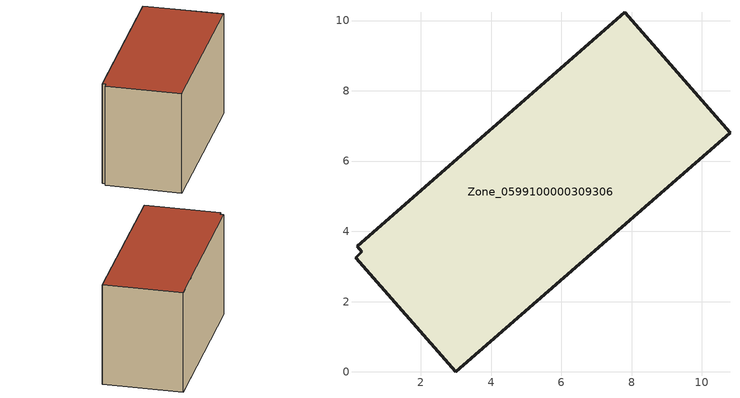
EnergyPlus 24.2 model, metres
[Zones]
Zone_0599100000309306
 floor ground (C_G): 10.8,6.81 2.99,0 0.14,3.25 0.32,3.42 0.19,3.58 7.8,10.24 z0
 wall outside (C_F): 10.8,6.81 7.8,10.24 0.19,3.58 0.32,3.42 0.14,3.25 2.99,0 10.8,6.81 z0:6.06
 roof outside (C_R): 2.99,0 10.8,6.81 7.8,10.24 0.19,3.58 0.32,3.42 0.14,3.25 z6.06
[BUILDING]
Pand.0599100000309306: North Axis=0; Terrain=City; Loads Convergence Tolerance Value=0.04; Temperature Convergence Tolerance Value=0.4; Solar Distribution=FullExterior; Maximum Number of Warmup Days=25; Minimum Number of Warmup Days=1
[Site:Location]
Rotterdam.The.Hague.AP_ZH_NLD Design_Conditions: Latitude=51.96; Longitude=4.45; Time Zone=1; Elevation=-4.5
[SITE:GROUNDTEMPERATURE:BUILDINGSURFACE]
18, 18, 18, 18, 18, 18, 18, 18, 18, 18, 18, 18
[MATERIAL] Thermal Absorptance=0.9; Solar Absorptance=0.7; Visible Absorptance=0.7
Name | Roughness | Thickness | Conductivity | Density | Specific Heat
G.TI.1946 | MediumSmooth | 0.15 | 1 | 540 | 1210
F.TI.1946 | Rough | 0.3 | 0.857143 | 1920 | 840
R.TI.1946 | MediumRough | 0.2 | 0.1 | 1500 | 1000
[CONSTRUCTION]
C_G: G.TI.1946
C_F: F.TI.1946
C_R: R.TI.1946
[ZONE]
Zone_0599100000309306: Type=1; Multiplier=1; Ceiling Height=Autocalculate; Volume=Autocalculate; Floor Area=autocalculate; Part of Total Floor Area=Yes
[ZONEINFILTRATION:DESIGNFLOWRATE]
Infil_Zone_0599100000309306: Zone or ZoneList or Space or SpaceList=Zone_0599100000309306; Schedule=AlwaysOn; Design Flow Rate Calculation Method=Flow/Area; Flow Rate per Floor Area=0.003; Constant Term Coefficient=1; Temperature Term Coefficient=0; Velocity Term Coefficient=0; Velocity Squared Term Coefficient=0
[HVACTEMPLATE:ZONE:IDEALLOADSAIRSYSTEM]
Zone_0599100000309306: Maximum Heating Supply Air Temperature=50; Minimum Cooling Supply Air Temperature=13; Maximum Heating Supply Air Humidity Ratio=0.0156; Minimum Cooling Supply Air Humidity Ratio=0.0077; Heating Limit=NoLimit; Cooling Limit=NoLimit; Dehumidification Control Type=ConstantSensibleHeatRatio; Cooling Sensible Heat Ratio=0.7; Dehumidification Setpoint=60; Humidification Control Type=None; Humidification Setpoint=30; Outdoor Air Method=None; Outdoor Air Flow Rate per Person=0.00944; Outdoor Air Flow Rate per Zone Floor Area=0; Outdoor Air Flow Rate per Zone=0; Demand Controlled Ventilation Type=None; Outdoor Air Economizer Type=NoEconomizer; Heat Recovery Type=None; Sensible Heat Recovery Effectiveness=0.7; Latent Heat Recovery Effectiveness=0.65
[ZONECONTROL:THERMOSTAT]
ThermostatControl_Zone_0599100000309306: Zone or ZoneList=Zone_0599100000309306; Control Type Schedule=DualSetpointControlType; Control 1=Thermostat_Zone_0599100000309306; Temperature Difference Between Cutout And Setpoint=0
[THERMOSTATSETPOINT:DUALSETPOINT]
Thermostat_Zone_0599100000309306: Heating Setpoint Temperature Schedule=HeatingSetpoint_Zone_0599100000309306; Cooling Setpoint Temperature Schedule=CoolingSetpoint_Zone_0599100000309306
[SCHEDULE:COMPACT]
HeatingSetpoint_Zone_0599100000309306: Through: 12/31, For: AllDays, Until: 24:00, 21
CoolingSetpoint_Zone_0599100000309306: Through: 12/31, For: AllDays, Until: 24:00, 24
DualSetpointControlType: Through: 12/31, For: AllDays, Until: 24:00, 4
AlwaysOn: Through: 12/31, For: AllDays, Until: 24:00, 1
